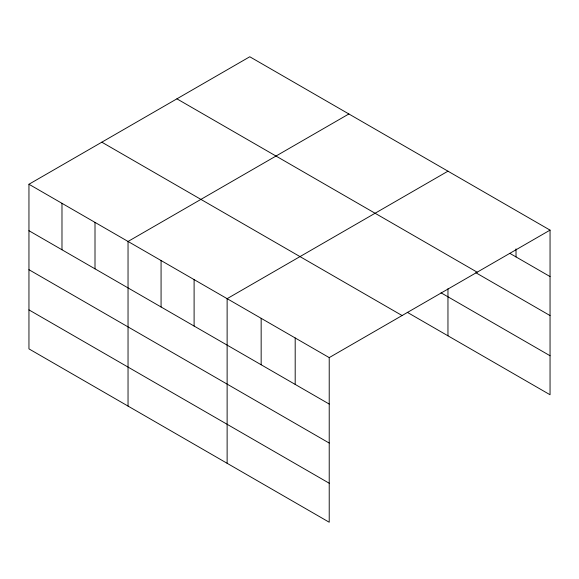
<?xml version="1.0" encoding="UTF-8"?>
<svg xmlns="http://www.w3.org/2000/svg" width="579" height="579" viewBox="0 0 579 579"><rect width="100%" height="100%" fill="white"/><g stroke="black" fill="none" stroke-linecap="round" stroke-linejoin="round"><path stroke-width="0.87" d="M329.219 443.058L329.219 357.612L28.95 184.252L28.95 348.876L329.219 522.236L329.219 443.058L28.95 269.698M407.247 312.298L550.05 394.748L550.05 230.124L249.781 56.764L28.95 184.252M348.869 113.969L128.039 241.465L128.039 406.089M447.958 171.181L227.127 298.67L227.127 463.294M329.219 357.612L550.05 230.124M509.831 253.349L550.05 276.567M176.906 98.835L477.176 272.195M475.8 272.702L550.05 315.569M441.046 292.815L550.05 355.745M101.824 142.181L402.094 315.541M28.95 230.703L329.219 404.062M28.95 309.881L329.219 483.241M516.019 248.883L516.019 256.924M447.958 288.769L447.958 335.806M295.189 337.97L295.189 384.413M261.158 318.32L261.158 364.77M194.103 279.606L194.103 326.049M161.071 260.536L161.071 306.979M95.007 222.394L95.007 268.844M61.982 203.323L61.982 249.773"/></g></svg>
